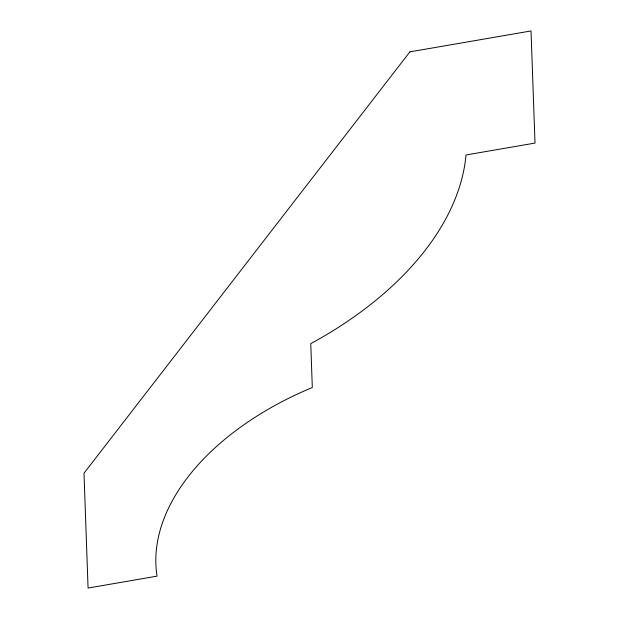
<?xml version="1.0" encoding="UTF-8"?>
<svg xmlns="http://www.w3.org/2000/svg" width="619" height="619" viewBox="0 0 619 619"><rect width="100%" height="100%" fill="white"/><g stroke="black" fill="none" stroke-linecap="round" stroke-linejoin="round"><path stroke-width="0.93" d="M409.91 51.849L83.998 473.195L88.068 588.05L157.048 576.15A254.997 156.638 -14.6 0 1 312.309 387.502L310.761 343.622A327.714 201.307 -14.6 0 0 466.014 154.974L535.002 143.074L531.025 30.95L409.91 51.849"/></g></svg>
